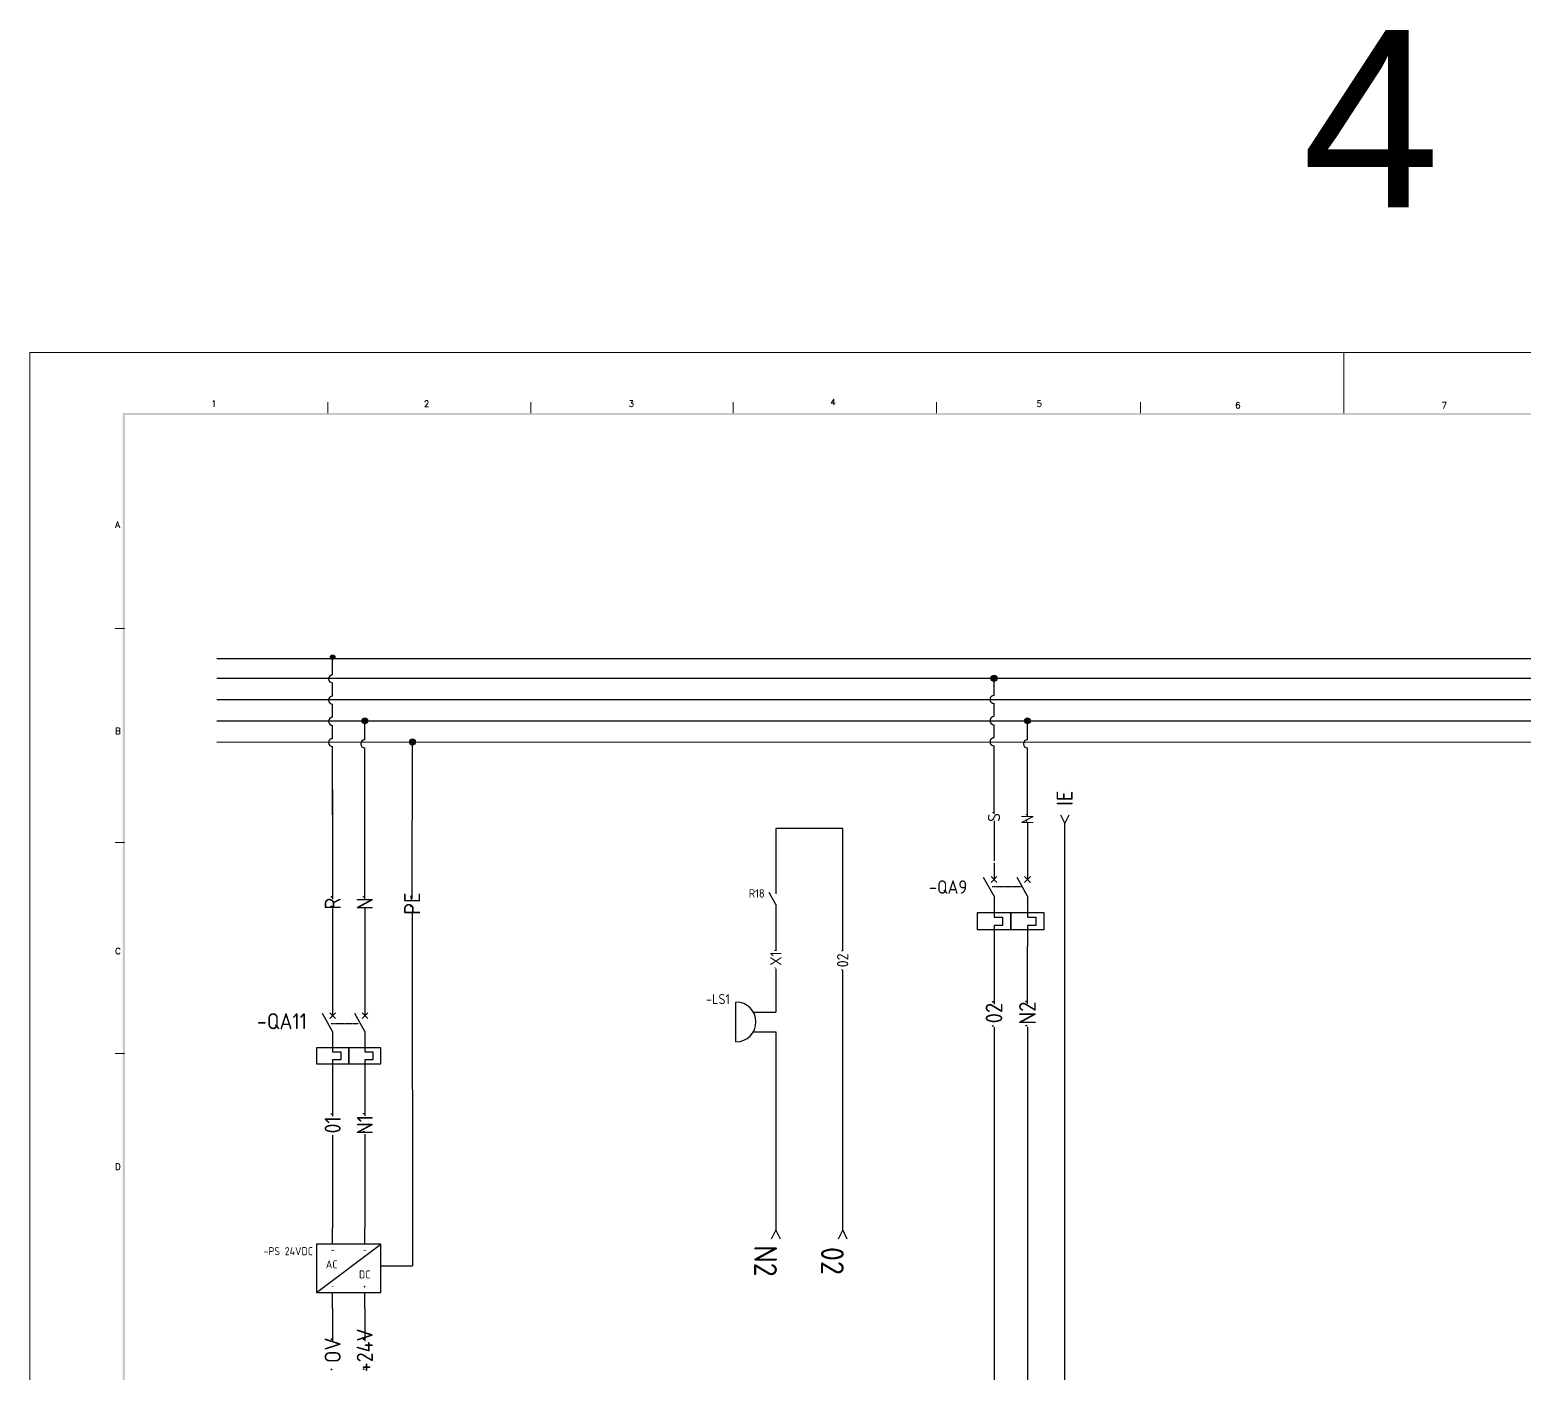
# Model space of a CAD drawing. Header units: millimetres. Extents: x 67033 to 212947, y 35102 to 335921.
# Drawn here: x 92623 to 96922, y 166883 to 170749 of the extents above; entities that cross this region are included whole.
import ezdxf
from ezdxf.enums import TextEntityAlignment as Align

# ---------------------------------------------------------------- set-up
doc = ezdxf.new("R2010")
doc.units = ezdxf.units.MM
doc.linetypes.add('DASHED', pattern=[0.75, 0.5, -0.25])
for name, color, linetype in [('BORDER', 7, 'Continuous'), ('DESC', 1, 'Continuous'), ('LINK', 9, 'DASHED'), ('MISC', 2, 'Continuous'), ('RED_2.5mm^2', 1, 'Continuous'), ('SYMS', 7, 'Continuous'), ('TAGS', 51, 'Continuous'), ('TERMS', 4, 'Continuous')]:
    doc.layers.add(name, color=color, linetype=linetype)
doc.styles.add('ROMANS', font='romans.shx', dxfattribs={"height": 0.3})
doc.styles.get("Standard").update_dxf_attribs({"font": 'arial.ttf'})
doc.styles.add('WD_IEC', font='isocp2.shx', dxfattribs={"width": 0.9, "height": 4})

# ---------------------------------------------------------------- blocks, each defined once
blk = doc.blocks.new('VCB11TH')
for p, q in [((0, 7.5), (0, 2.5)), ((0, -2.5), (-3.12, 3.12)), ((-0.88, 3.38), (0.88, 1.62)), ((-0.88, 1.62), (0.88, 3.38)), ((0, -2.5), (0, -8.75)), ((0, -8.75), (2.5, -8.75)), ((2.5, -8.75), (2.5, -11.25)), ((0, -11.25), (0, -12.5)), ((2.5, -11.25), (0, -11.25)), ((0, -12.5), (0, -17.5))]:
    blk.add_line(p, q)
blk.add_lwpolyline([(-5, -7.5), (-5, -12.5), (5, -12.5), (5, -7.5)], close=True)
at = {"style": 'WD_IEC'}
for tag, p in [('INST', (-8, 5.25)), ('TAG1', (-8, -1.75)), ('LOC', (-8, 1.75)), ('RATING1', (-8, -6.35)), ('DESC1', (-8, -14.35)), ('DESC2', (-8, -17.85)), ('DESC3', (-8, -21.35))]:
    blk.add_attdef(tag, text='', height=2.5, dxfattribs=at).set_placement(p, align=Align.RIGHT)
blk.add_attdef('TERM01', text='', height=2, rotation=90, dxfattribs=at).set_placement((-1, 7.5), align=Align.RIGHT)
at = {"style": 'WD_IEC', "flags": 1}
for tag, p, height in [('X2TERM01', (0, 7.5), 0.32), ('MFG', (2.75, 6.5), 1.5), ('CAT', (2.75, 4), 1.5), ('X4LINK', (-2, 0), 0.32), ('X1LINK', (-0.5, 0), 0.32), ('COMMON', (-3.75, -8.75), 1), ('ASSYCODE', (1, -14), 1), ('X8TERM02', (0, -17.5), 0.32), ('FAMILY', (1, -15.5), 1), ('CATDESC', (1, -17), 1)]:
    blk.add_attdef(tag, p, '', height=height, dxfattribs=at)
at = {"lineweight": 15, "style": 'WD_IEC'}
blk.add_attdef('XREF', text='', height=2.5, dxfattribs=at).set_placement((-8, -10.35), align=Align.RIGHT)
at = {"style": 'WD_IEC'}
blk.add_attdef('TERM02', (-1, -17.5), '', height=2, rotation=90, dxfattribs=at)
blk = doc.blocks.new('VCB21TH')
for p, q in [((0, 7.5), (0, 2.5)), ((0, -2.5), (-3.12, 3.12)), ((-0.88, 3.38), (0.88, 1.62)), ((-0.88, 1.62), (0.88, 3.38)), ((0, -2.5), (0, -8.75)), ((0, -8.75), (2.5, -8.75)), ((2.5, -8.75), (2.5, -11.25)), ((0, -11.25), (0, -12.5)), ((2.5, -11.25), (0, -11.25)), ((0, -12.5), (0, -17.5))]:
    blk.add_line(p, q)
blk.add_lwpolyline([(-5, -7.5), (-5, -12.5), (5, -12.5), (5, -7.5)], close=True)
at = {"style": 'WD_IEC'}
for tag, p in [('INST', (-8, 5.25)), ('TAG2', (-8, -1.75)), ('LOC', (-8, 1.75)), ('DESC1', (-8, -14.35)), ('DESC2', (-8, -17.85)), ('DESC3', (-8, -21.35))]:
    blk.add_attdef(tag, text='', height=2.5, dxfattribs=at).set_placement(p, align=Align.RIGHT)
blk.add_attdef('TERM01', text='', height=2, rotation=90, dxfattribs=at).set_placement((-1, 7.5), align=Align.RIGHT)
at = {"style": 'WD_IEC', "flags": 1}
for tag, p, height in [('X2TERM01', (0, 7.5), 0.32), ('X4LINK', (-2, 0), 0.32), ('X1LINK', (-0.5, 0), 0.32), ('CONTACT', (-5, -7.5), 1), ('X8TERM02', (0, -17.5), 0.32), ('FAMILY', (1, -15.5), 1)]:
    blk.add_attdef(tag, p, '', height=height, dxfattribs=at)
blk.add_attdef('RATING1', text='', height=2.5, dxfattribs=at).set_placement((-8, -6.35), align=Align.RIGHT)
at = {"lineweight": 15, "style": 'WD_IEC'}
blk.add_attdef('XREF', text='', height=2.5, dxfattribs=at).set_placement((-8, -10.35), align=Align.RIGHT)
at = {"style": 'WD_IEC'}
blk.add_attdef('TERM02', (-1, -17.5), '', height=2, rotation=90, dxfattribs=at)
blk = doc.blocks.new('VT0_LGENERIC')
at = {"style": 'WD_IEC', "flags": 1}
for tag, p in [('X2TERM01', (0, 4)), ('X8TERM01', (0, -4))]:
    blk.add_attdef(tag, p, '', height=0.16, rotation=90, dxfattribs=at)
at = {"style": 'WD_IEC'}
blk.add_attdef('COLOR', text='', height=2.5, rotation=90, dxfattribs=at).set_placement((0, 0), align=Align.MIDDLE_CENTER)
for tag, p in [('X2_TINY_DOT_DONT_REMOVE', (0, 4)), ('X8_TINY_DOT_DONT_REMOVE', (0, -4))]:
    blk.add_attdef(tag, p, '', height=0.0001, rotation=90, dxfattribs=at)
blk = doc.blocks.new('WDDOT')
for radius in [0.72, 0.449, 0.223]:
    blk.add_circle((0, 0), radius)
blk = doc.blocks.new('VIN1G1')
for p, q in [((0, 7.5), (0, 12.5)), ((9.98, 7.5), (9.98, 12.5)), ((14.99, 7.5), (-5.01, 7.5)), ((-5.01, 7.5), (-5.01, -7.5)), ((-5.01, -7.5), (14.99, 7.5)), ((14.99, -7.5), (14.99, 7.5)), ((14.99, -7.5), (14.99, 7.5)), ((-5.01, -7.5), (14.99, -7.5)), ((0, -12.5), (0, -7.5)), ((9.98, -12.5), (9.98, -7.5))]:
    blk.add_line(p, q)
at = {"style": 'WD_IEC'}
for tag, p in [('INST', (-6.14, 10.12)), ('LOC', (-6.14, 7.12)), ('TAG1', (-6.14, 4.12)), ('RATING1', (-5.97, 0.36)), ('DESC1', (-6.14, -6.22)), ('DESC2', (-6.14, -9.22)), ('WDTAGALT', (-6.14, -15.22)), ('DESC3', (-6.14, -12.22))]:
    blk.add_attdef(tag, text='', height=2.5, dxfattribs=at).set_placement(p, align=Align.RIGHT)
for tag, p in [('TERM01', (-1, 12.23)), ('TERM02', (8.98, 12.5))]:
    blk.add_attdef(tag, text='', height=2, rotation=90, dxfattribs=at).set_placement(p, align=Align.RIGHT)
at = {"style": 'WD_IEC', "flags": 1}
for tag, p, height in [('X2TERM01', (0, 12.5), 0.32), ('X2TERM02', (9.98, 12.5), 0.32), ('MFG', (15.53, 6.06), 1.5), ('CAT', (15.53, 3.56), 1.5), ('X1LINK', (14.99, 0), 0.32), ('X4LINK', (-5.01, -0.61), 0.32), ('ASSYCODE', (15.61, -4.38), 1), ('FAMILY', (15.61, -5.88), 1), ('CATDESC', (15.61, -7.38), 1), ('X8TERM03', (0, -12.5), 0.32), ('X8TERM04', (9.98, -12.5), 0.32)]:
    blk.add_attdef(tag, p, '', height=height, dxfattribs=at)
at = {"style": 'WD_IEC'}
for tag, p in [('TERMDESC01', (-0.01, 5.55)), ('TERMDESC02', (9.98, 5.55)), ('TERMDESC03', (-0.01, -5.52)), ('TERMDESC04', (9.98, -5.52))]:
    blk.add_attdef(tag, text='', height=2, dxfattribs=at).set_placement(p, align=Align.MIDDLE)
for tag, p in [('AC', (-0.3, 0.01)), ('DC', (9.97, -3.13))]:
    blk.add_attdef(tag, text='', height=2.5, dxfattribs=at).set_placement(p, align=Align.CENTER)
at = {"lineweight": 15, "style": 'WD_IEC'}
blk.add_attdef('XREF', text='', height=2.5, dxfattribs=at).set_placement((-6.14, -3.22), align=Align.RIGHT)
at = {"style": 'WD_IEC'}
for tag, p in [('TERM04', (8.98, -12.96)), ('TERM03', (-1, -12.96))]:
    blk.add_attdef(tag, p, '', height=2, rotation=90, dxfattribs=at)
blk = doc.blocks.new('VCR21')
for p, q in [((0, 7.5), (0, 2.5)), ((0, -2.5), (-3.12, 3.12)), ((0, -2.5), (0, -7.5))]:
    blk.add_line(p, q)
at = {"style": 'WD_IEC'}
for tag, p in [('INST', (-5.25, 6.75)), ('TAG2', (-5.25, 0.75)), ('LOC', (-5.25, 3.75)), ('DESC1', (-5.25, -6.75)), ('XREF', (-5.25, -3.75)), ('DESC3', (-5.25, -12.75)), ('DESC2', (-5.25, -9.75))]:
    blk.add_attdef(tag, text='', height=2.5, dxfattribs=at).set_placement(p, align=Align.RIGHT)
blk.add_attdef('TERM01', text='', height=2, rotation=90, dxfattribs=at).set_placement((-1, 7.5), align=Align.RIGHT)
at = {"style": 'WD_IEC', "flags": 1}
for tag, p, height in [('X2TERM01', (0, 7.5), 0.32), ('X4LINK', (-2.75, 0), 0.32), ('X1LINK', (-0.5, 0), 0.32), ('CONTACT', (4, -3.5), 1), ('FAMILY', (4, -5), 1), ('COMMON', (5.25, -4.75), 1), ('X8TERM02', (0, -7.5), 0.32)]:
    blk.add_attdef(tag, p, '', height=height, dxfattribs=at)
at = {"style": 'WD_IEC'}
blk.add_attdef('TERM02', (-1, -7.5), '', height=2, rotation=90, dxfattribs=at)
blk = doc.blocks.new('VAN1Z')
for p, q in [((-10, -5), (-10, 5)), ((-5.67, 2.5), (0, 2.5)), ((-5.67, -2.5), (0, -2.5))]:
    blk.add_line(p, q)
blk.add_arc((-10, 0), 5, 270, 90)
at = {"style": 'WD_IEC'}
for tag, height, p in [('INST', 2.5, (-11.5, 11.5)), ('LOC', 2.5, (-11.5, 8)), ('TAG1', 2.5, (-11.5, 4.5)), ('TERM01', 2, (0, 3.5)), ('TERM02', 2, (0, -1.5)), ('DESC1', 2.5, (-11.5, -6.85)), ('DESC2', 2.5, (-11.5, -10.35)), ('DESC3', 2.5, (-11.5, -13.85)), ('XREF', 2.5, (-11.5, -18.85))]:
    blk.add_attdef(tag, text='', height=height, dxfattribs=at).set_placement(p, align=Align.RIGHT)
at = {"style": 'WD_IEC', "flags": 9}
for tag, p in [('MFG', (-11, 1)), ('CAT', (-11, -1.5))]:
    blk.add_attdef(tag, text='', height=1.5, dxfattribs=at).set_placement(p, align=Align.RIGHT)
at = {"style": 'WD_IEC', "flags": 1}
for tag, p, height in [('X2TERM01', (0, 2.5), 0.32), ('ASSYCODE', (-4, -4), 1), ('X8TERM02', (0, -2.5), 0.32), ('FAMILY', (-4, -5.5), 1), ('CATDESC', (-4, -7), 1)]:
    blk.add_attdef(tag, p, '', height=height, dxfattribs=at)
blk = doc.blocks.new('HA1X2Y')
blk.add_lwpolyline([(1.25, 2.5), (0, 0), (-1.25, 2.5)])
at = {"style": 'WD_IEC', "flags": 8}
for tag, p in [('DESC1', (0, 7.6)), ('DESC2', (0, 3.75))]:
    blk.add_attdef(tag, text='', height=2.5, dxfattribs=at).set_placement(p, align=Align.CENTER)
at = {"style": 'WD_IEC', "flags": 1}
blk.add_attdef('X8TERM01', (0, 0), '', height=0.32, dxfattribs=at)

msp = doc.modelspace()

# ---------------------------------------------------------------- linework, layer by layer
at = {"color": 2}
msp.add_line((95604.8, 166837.6), (95604.8, 168462.2), dxfattribs=at)
msp.add_line((93634.2, 167186.2), (93725.3, 167186.2))
at = {"layer": 'BORDER', "linetype": 'Continuous', "lineweight": 9}
for p, q in [((96408.3, 169818.7), (96408.3, 169644.4)), ((93480.9, 169675.6), (93480.9, 169644.4)), ((94066.4, 169675.6), (94066.4, 169644.4)), ((94649.4, 169675.6), (94649.4, 169644.4)), ((95234.9, 169675.6), (95234.9, 169644.4)), ((95822.8, 169675.6), (95822.8, 169644.4)), ((92895.4, 169023.1), (92868.6, 169023.1)), ((92895.4, 168406.3), (92868.6, 168406.3)), ((92895.4, 167798.5), (92868.6, 167798.5))]:
    msp.add_line(p, q, dxfattribs=at)
msp.add_lwpolyline([(92622.7, 164509), (100140.3, 164509), (100140.3, 169818.7), (92622.7, 169818.7)], close=True, dxfattribs=at)
at = {"layer": 'BORDER', "lineweight": 9}
for points in [[(92896.7, 169638.5), (92890.5, 169644.8), (92896.7, 164693.8), (92890.5, 164687.4)], [(99955.7, 169638.5), (99961.9, 169644.8), (92896.7, 169638.5), (92890.5, 169644.8)]]:
    msp.add_trace(points, dxfattribs=at)
at = {"layer": 'LINK'}
for points in [[(95395.7, 168279.7), (95479.6, 168279.7)], [(93490.6, 167884.5), (93569.4, 167884.5)]]:
    msp.add_lwpolyline(points, dxfattribs=at)
at = {"layer": 'RED_2.5mm^2'}
for p, q in [((93161.6, 168937.3), (98731.8, 168937.3)), ((93495.2, 168889.5), (93495.2, 168940.8)), ((93161.6, 168879.8), (98731.8, 168879.8)), ((93495.2, 168828.5), (93495.2, 168866.3)), ((95400.7, 168830.4), (95400.7, 168879.8)), ((93161.6, 168818.6), (98731.8, 168818.6)), ((93495.2, 168767.4), (93495.2, 168805.2)), ((95400.7, 168769.3), (95400.7, 168807.1)), ((93161.6, 168757.6), (98731.8, 168757.6)), ((93495.2, 168706.3), (93495.2, 168744.1)), ((95400.7, 168708.2), (95400.7, 168746.1)), ((93495.2, 168486.6), (93495.2, 168683)), ((95400.7, 168488.5), (95400.7, 168685)), ((93495.2, 168558.3), (93495.2, 168243.8)), ((95400.7, 168468.7), (95400.7, 168353.8)), ((94964.6, 168446.6), (94772, 168446.6)), ((94772, 168446.6), (94772, 168288.8)), ((93495.2, 168216.7), (93495.2, 167954.1)), ((94772, 168197.2), (94772, 168094.7)), ((95400.7, 168107.1), (95400.7, 167940.9)), ((94772, 168042.3), (94772, 167917.9)), ((94964.6, 167288.7), (94964.6, 168038.6)), ((95400.7, 167874), (95400.7, 166603)), ((93495.2, 167721.9), (93495.2, 167617.7)), ((93495.2, 167562.9), (93495.2, 167294.7)), ((93495.2, 167063), (93495.2, 166968.8)), ((93587.8, 167063), (93587.8, 166968.8))]:
    msp.add_line(p, q, dxfattribs=at)
at = {"layer": 'RED_2.5mm^2', "color": 5}
for p, q in [((93587.9, 168702.4), (93587.9, 168757.6)), ((95497.1, 168702.6), (95497.1, 168757.7)), ((93587.9, 168482.7), (93587.9, 168679.2)), ((95497.1, 168482.9), (95497.1, 168679.3)), ((93587.9, 168243.8), (93587.9, 168558.3)), ((95497.1, 168463), (95497.1, 168348.1)), ((93587.9, 168216.7), (93587.9, 167954.1)), ((95497, 167941.9), (95497.1, 168107.1)), ((94772, 167860.5), (94772, 167288.7)), ((95497, 167875.6), (95497, 166782.5)), ((93587.9, 167722.4), (93587.9, 167618.6)), ((93587.9, 167565.9), (93587.9, 167294.7))]:
    msp.add_line(p, q, dxfattribs=at)
at = {"layer": 'RED_2.5mm^2', "color": 2}
for p, q in [((93161.6, 168696.5), (98731.8, 168694.7)), ((93724.2, 168243.8), (93725, 168696.5)), ((93724.2, 168201.8), (93725.3, 167186.2))]:
    msp.add_line(p, q, dxfattribs=at)
at = {"layer": 'RED_2.5mm^2', "color": 1}
msp.add_line((94964.6, 168094.2), (94964.6, 168446.6), dxfattribs=at)
at = {"layer": 'RED_2.5mm^2'}
for centre in [(93495.2, 168877.9), (93495.2, 168816.8), (95400.7, 168818.8), (93495.2, 168755.7), (95400.7, 168757.7), (93495.2, 168694.7), (95400.7, 168696.6)]:
    msp.add_arc(centre, 11.6, 90, 270, dxfattribs=at)
at = {"layer": 'RED_2.5mm^2', "color": 5}
for centre in [(93587.9, 168690.8), (95497.1, 168690.9)]:
    msp.add_arc(centre, 11.6, 90, 270, dxfattribs=at)

# ---------------------------------------------------------------- block references
at = {"layer": 'SYMS'}
for name, p, xscale, yscale, zscale in [('WDDOT', (93495.2, 168940.8), 9.16142600546251, 9.16142600546251, 9.16142600546251), ('WDDOT', (95400.7, 168879.8), 11.80442605918866, 11.80442605918866, 11.80442605918866), ('WDDOT', (93587.9, 168757.2), 11.80442605918866, 11.80442605918866, 11.80442605918866), ('WDDOT', (95497.1, 168757.3), 11.80442605918866, 11.80442605918866, 11.80442605918866), ('WDDOT', (93725, 168696.1), 11.80442605918866, 11.80442605918866, 11.80442605918866), ('VCB21TH', (95497.1, 168275.8), 9.640468825410766, 9.640468825410766, 9.640468825410766), ('VCB21TH', (93587.9, 167884.5), 9.267881985735341, 9.267881985735341, 9.267881985735341)]:
    msp.add_blockref(name, p, dxfattribs=dict(at, xscale=xscale, yscale=yscale, zscale=zscale))
ref = msp.add_blockref('HA1X2Y', (95604.8, 168462.2), dxfattribs=dict(at, xscale=9.267881985735341, yscale=9.267881985735341, zscale=9.267881985735341))
ref.add_attrib('DESC1', 'IE', dxfattribs={"layer": 'DESC', "color": 2, "height": 46.34, "rotation": 90, "style": 'WD_IEC', "flags": 8}).set_placement((95627.4, 168534.1), align=Align.CENTER)
ref = msp.add_blockref('VT0_LGENERIC', (95400.7, 168478.6), dxfattribs=dict(at, xscale=6.107617336975006, yscale=6.107617336975006, zscale=6.107617336975006))
ref.add_attrib('X8_TINY_DOT_DONT_REMOVE', '.', (95400.7, 168468.7), dxfattribs={"layer": 'MISC', "height": 35.1, "rotation": 90, "style": 'WD_IEC'})
ref.add_attrib('X2_TINY_DOT_DONT_REMOVE', '.', (95400.7, 168488.5), dxfattribs={"layer": 'MISC', "height": 35.1, "rotation": 90, "style": 'WD_IEC'})
ref.add_attrib('COLOR', 'S', dxfattribs={"layer": 'MISC', "height": 35.1, "rotation": 90, "style": 'WD_IEC'}).set_placement((95400.7, 168478.6), align=Align.MIDDLE_CENTER)
ref = msp.add_blockref('VT0_LGENERIC', (95497.1, 168472.9), dxfattribs=dict(at, xscale=6.107617336975006, yscale=6.107617336975006, zscale=6.107617336975006))
ref.add_attrib('X8_TINY_DOT_DONT_REMOVE', '.', (95497.1, 168463), dxfattribs={"layer": 'MISC', "height": 35.1, "rotation": 90, "style": 'WD_IEC'})
ref.add_attrib('X2_TINY_DOT_DONT_REMOVE', '.', (95497.1, 168482.9), dxfattribs={"layer": 'MISC', "height": 35.1, "rotation": 90, "style": 'WD_IEC'})
ref.add_attrib('COLOR', 'N', dxfattribs={"layer": 'MISC', "height": 35.1, "rotation": 90, "style": 'WD_IEC'}).set_placement((95497.1, 168472.9), align=Align.MIDDLE_CENTER)
ref = msp.add_blockref('VCB11TH', (95400.7, 168275.8), dxfattribs=dict(at, xscale=9.640468825410766, yscale=9.640468825410766, zscale=9.640468825410766))
ref.add_attrib('TAG1', '-QA9', dxfattribs={"layer": 'TAGS', "height": 38.56, "style": 'WD_IEC'}).set_placement((95323.5, 168258.9), align=Align.RIGHT)
ref = msp.add_blockref('VCR21', (94772, 168243), dxfattribs=dict(at, xscale=6.107617336975006, yscale=6.107617336975006, zscale=6.107617336975006))
ref.add_attrib('TAG2', 'R18', dxfattribs={"layer": 'TAGS', "height": 24.43, "style": 'WD_IEC'}).set_placement((94739.9, 168247.6), align=Align.RIGHT)
ref = msp.add_blockref('VT0_LGENERIC', (93495.2, 168230.2), dxfattribs=dict(at, xscale=9.267881985735341, yscale=9.267881985735341, zscale=9.267881985735341))
ref.add_attrib('X8_TINY_DOT_DONT_REMOVE', '.', (93495.2, 168216.7), dxfattribs={"layer": 'MISC', "height": 46.3, "rotation": 90, "style": 'WD_IEC'})
ref.add_attrib('X2_TINY_DOT_DONT_REMOVE', '.', (93495.2, 168243.8), dxfattribs={"layer": 'MISC', "height": 46.3, "rotation": 90, "style": 'WD_IEC'})
ref.add_attrib('COLOR', 'R', dxfattribs={"layer": 'MISC', "height": 46.3, "rotation": 90, "style": 'WD_IEC'}).set_placement((93495.2, 168230.2), align=Align.MIDDLE_CENTER)
ref = msp.add_blockref('VT0_LGENERIC', (93587.9, 168230.2), dxfattribs=dict(at, xscale=9.267881985735341, yscale=9.267881985735341, zscale=9.267881985735341))
ref.add_attrib('X8_TINY_DOT_DONT_REMOVE', '.', (93587.9, 168243.8), dxfattribs={"layer": 'MISC', "height": 46.3, "rotation": 90, "style": 'WD_IEC'})
ref.add_attrib('X2_TINY_DOT_DONT_REMOVE', '.', (93587.9, 168243.8), dxfattribs={"layer": 'MISC', "height": 46.3, "rotation": 90, "style": 'WD_IEC'})
ref.add_attrib('COLOR', 'N', dxfattribs={"layer": 'MISC', "height": 46.3, "rotation": 90, "style": 'WD_IEC'}).set_placement((93587.9, 168230.2), align=Align.MIDDLE_CENTER)
ref = msp.add_blockref('VT0_LGENERIC', (93724.2, 168230.2), dxfattribs=dict(at, xscale=9.267881985735341, yscale=9.267881985735341, zscale=9.267881985735341))
ref.add_attrib('X8_TINY_DOT_DONT_REMOVE', '.', (93724.2, 168216.7), dxfattribs={"layer": 'MISC', "height": 46.3, "rotation": 90, "style": 'WD_IEC'})
ref.add_attrib('X2_TINY_DOT_DONT_REMOVE', '.', (93724.2, 168243.8), dxfattribs={"layer": 'MISC', "height": 46.3, "rotation": 90, "style": 'WD_IEC'})
ref.add_attrib('COLOR', 'PE', dxfattribs={"layer": 'MISC', "height": 46.34, "rotation": 90, "style": 'WD_IEC'}).set_placement((93724.2, 168230.2), align=Align.MIDDLE_CENTER)
at = {"layer": 'SYMS', "color": 2}
ref = msp.add_blockref('VT0_LGENERIC', (94772, 168072), dxfattribs=dict(at, xscale=38.1, yscale=38.1, zscale=38.1))
ref.add_attrib('X8_TINY_DOT_DONT_REMOVE', '.', (94772, 168040.6), dxfattribs={"layer": 'MISC', "height": 32.5, "rotation": 90, "style": 'WD_IEC'})
ref.add_attrib('X2_TINY_DOT_DONT_REMOVE', '.', (94772, 168090.7), dxfattribs={"layer": 'MISC', "height": 32.5, "rotation": 90, "style": 'WD_IEC'})
ref.add_attrib('COLOR', 'X1', dxfattribs={"layer": 'MISC', "height": 32.55, "rotation": 90, "style": 'WD_IEC'}).set_placement((94772, 168072), align=Align.MIDDLE_CENTER)
ref = msp.add_blockref('VT0_LGENERIC', (94964.6, 168066.8), dxfattribs=dict(at, xscale=38.1, yscale=38.1, zscale=38.1))
ref.add_attrib('X8_TINY_DOT_DONT_REMOVE', '.', (94964.6, 168035.4), dxfattribs={"layer": 'MISC', "height": 32.5, "rotation": 90, "style": 'WD_IEC'})
ref.add_attrib('X2_TINY_DOT_DONT_REMOVE', '.', (94964.6, 168089.6), dxfattribs={"layer": 'MISC', "height": 32.5, "rotation": 90, "style": 'WD_IEC'})
ref.add_attrib('COLOR', '02', dxfattribs={"layer": 'MISC', "height": 32.55, "rotation": 90, "style": 'WD_IEC'}).set_placement((94964.6, 168066.8), align=Align.MIDDLE_CENTER)
at = {"layer": 'SYMS'}
ref = msp.add_blockref('VCB11TH', (93495.2, 167884.5), dxfattribs=dict(at, xscale=9.267881985735341, yscale=9.267881985735341, zscale=9.267881985735341))
ref.add_attrib('TAG1', '-QA11', dxfattribs={"layer": 'TAGS', "height": 46.34, "style": 'WD_IEC'}).set_placement((93421.1, 167868.3), align=Align.RIGHT)
at = {"layer": 'SYMS', "color": 2}
ref = msp.add_blockref('VAN1Z', (94772, 167889.2), dxfattribs=dict(at, xscale=11.47274346964024, yscale=11.47274346964024, zscale=11.47274346964024))
ref.add_attrib('TAG1', '-LS1', dxfattribs={"layer": 'TAGS', "height": 28.68, "style": 'WD_IEC'}).set_placement((94640, 167940.9), align=Align.RIGHT)
at = {"layer": 'SYMS'}
ref = msp.add_blockref('VT0_LGENERIC', (95400.7, 167914.8), dxfattribs=dict(at, xscale=9.637870944402097, yscale=9.637870944402097, zscale=9.637870944402097))
ref.add_attrib('X8_TINY_DOT_DONT_REMOVE', '.', (95400.7, 167871.1), dxfattribs={"layer": 'MISC', "height": 48.2, "rotation": 90, "style": 'WD_IEC'})
ref.add_attrib('X2_TINY_DOT_DONT_REMOVE', '.', (95400.7, 167940.9), dxfattribs={"layer": 'MISC', "height": 48.2, "rotation": 90, "style": 'WD_IEC'})
ref.add_attrib('COLOR', '02', dxfattribs={"layer": 'MISC', "height": 48.19, "rotation": 90, "style": 'WD_IEC'}).set_placement((95400.7, 167914.8), align=Align.MIDDLE_CENTER)
ref = msp.add_blockref('VT0_LGENERIC', (95497, 167914.8), dxfattribs=dict(at, xscale=9.637870944402097, yscale=9.637870944402097, zscale=9.637870944402097))
ref.add_attrib('X8_TINY_DOT_DONT_REMOVE', '.', (95497, 167872.5), dxfattribs={"layer": 'MISC', "height": 48.2, "rotation": 90, "style": 'WD_IEC'})
ref.add_attrib('X2_TINY_DOT_DONT_REMOVE', '.', (95497, 167941.9), dxfattribs={"layer": 'MISC', "height": 48.2, "rotation": 90, "style": 'WD_IEC'})
ref.add_attrib('COLOR', 'N2', dxfattribs={"layer": 'MISC', "height": 48.19, "rotation": 90, "style": 'WD_IEC'}).set_placement((95497, 167914.8), align=Align.MIDDLE_CENTER)
ref = msp.add_blockref('VT0_LGENERIC', (93495.2, 167592.6), dxfattribs=dict(at, xscale=9.267881985735341, yscale=9.267881985735341, zscale=9.267881985735341))
ref.add_attrib('X8_TINY_DOT_DONT_REMOVE', '.', (93495.2, 167567.5), dxfattribs={"layer": 'MISC', "height": 46.3, "rotation": 90, "style": 'WD_IEC'})
ref.add_attrib('X2_TINY_DOT_DONT_REMOVE', '.', (93495.2, 167617.7), dxfattribs={"layer": 'MISC', "height": 46.3, "rotation": 90, "style": 'WD_IEC'})
ref.add_attrib('COLOR', '01', dxfattribs={"layer": 'MISC', "height": 46.34, "rotation": 90, "style": 'WD_IEC'}).set_placement((93495.2, 167592.6), align=Align.MIDDLE_CENTER)
ref = msp.add_blockref('VT0_LGENERIC', (93587.9, 167592.6), dxfattribs=dict(at, xscale=9.267881985735341, yscale=9.267881985735341, zscale=9.267881985735341))
ref.add_attrib('X8_TINY_DOT_DONT_REMOVE', '.', (93587.9, 167566.6), dxfattribs={"layer": 'MISC', "height": 46.3, "rotation": 90, "style": 'WD_IEC'})
ref.add_attrib('X2_TINY_DOT_DONT_REMOVE', '.', (93587.9, 167618.6), dxfattribs={"layer": 'MISC', "height": 46.3, "rotation": 90, "style": 'WD_IEC'})
ref.add_attrib('COLOR', 'N1', dxfattribs={"layer": 'MISC', "height": 46.34, "rotation": 90, "style": 'WD_IEC'}).set_placement((93587.9, 167592.6), align=Align.MIDDLE_CENTER)
ref = msp.add_blockref('VIN1G1', (93495.2, 167178.9), dxfattribs=dict(at, xscale=9.267881985735341, yscale=9.267881985735341, zscale=9.267881985735341))
ref.add_attrib('TERMDESC03', '-', dxfattribs={"layer": 'TERMS', "height": 18.5, "style": 'WD_IEC'}).set_placement((93495.2, 167127.7), align=Align.MIDDLE)
ref.add_attrib('TERMDESC04', '+', dxfattribs={"layer": 'TERMS', "height": 18.5, "style": 'WD_IEC'}).set_placement((93587.7, 167127.7), align=Align.MIDDLE)
ref.add_attrib('TERMDESC01', '~', dxfattribs={"layer": 'TERMS', "height": 18.5, "style": 'WD_IEC'}).set_placement((93495.2, 167230.3), align=Align.MIDDLE)
ref.add_attrib('TERMDESC02', '~', dxfattribs={"layer": 'TERMS', "height": 18.5, "style": 'WD_IEC'}).set_placement((93587.7, 167230.3), align=Align.MIDDLE)
ref.add_attrib('AC', 'AC', dxfattribs={"layer": 'MISC', "height": 23.17, "style": 'WD_IEC'}).set_placement((93492.4, 167179), align=Align.CENTER)
ref.add_attrib('DC', 'DC', dxfattribs={"layer": 'MISC', "height": 23.17, "style": 'WD_IEC'}).set_placement((93587.6, 167149.9), align=Align.CENTER)
ref.add_attrib('TAG1', '-PS 24VDC', dxfattribs={"layer": 'TAGS', "height": 23.17, "style": 'WD_IEC'}).set_placement((93438.4, 167217), align=Align.RIGHT)
ref = msp.add_blockref('HA1X2Y', (94772, 167288.7), dxfattribs=dict(at, xscale=9.823757321344713, yscale=9.823757321344713, zscale=9.823757321344713, rotation=180))
ref.add_attrib('DESC1', 'N2', dxfattribs={"layer": 'DESC', "height": 65.49, "rotation": 270, "style": 'WD_IEC', "flags": 8}).set_placement((94709.6, 167200.5), align=Align.CENTER)
ref = msp.add_blockref('HA1X2Y', (94964.6, 167288.7), dxfattribs=dict(at, xscale=9.823757321344713, yscale=9.823757321344713, zscale=9.823757321344713, rotation=180))
ref.add_attrib('DESC1', '02', dxfattribs={"layer": 'DESC', "height": 65.49, "rotation": 270, "style": 'WD_IEC', "flags": 8}).set_placement((94902.3, 167200.5), align=Align.CENTER)
ref = msp.add_blockref('VT0_LGENERIC', (93587.8, 166942.8), dxfattribs=dict(at, xscale=9.267881985735341, yscale=9.267881985735341, zscale=9.267881985735341))
ref.add_attrib('X8_TINY_DOT_DONT_REMOVE', '.', (93587.8, 166882.4), dxfattribs={"layer": 'MISC', "height": 46.3, "rotation": 90, "style": 'WD_IEC'})
ref.add_attrib('X2_TINY_DOT_DONT_REMOVE', '.', (93587.8, 166968.8), dxfattribs={"layer": 'MISC', "height": 46.3, "rotation": 90, "style": 'WD_IEC'})
ref.add_attrib('COLOR', '+24V', dxfattribs={"layer": 'MISC', "height": 46.34, "rotation": 90, "style": 'WD_IEC'}).set_placement((93587.8, 166942.8), align=Align.MIDDLE_CENTER)
ref = msp.add_blockref('VT0_LGENERIC', (93495.2, 166942.8), dxfattribs=dict(at, xscale=9.267881985735341, yscale=9.267881985735341, zscale=9.267881985735341))
ref.add_attrib('X8_TINY_DOT_DONT_REMOVE', '.', (93495.2, 166881.4), dxfattribs={"layer": 'MISC', "height": 46.3, "rotation": 90, "style": 'WD_IEC'})
ref.add_attrib('X2_TINY_DOT_DONT_REMOVE', '.', (93495.2, 166968.8), dxfattribs={"layer": 'MISC', "height": 46.3, "rotation": 90, "style": 'WD_IEC'})
ref.add_attrib('COLOR', 'OV', dxfattribs={"layer": 'MISC', "height": 46.34, "rotation": 90, "style": 'WD_IEC'}).set_placement((93495.2, 166942.8), align=Align.MIDDLE_CENTER)

# ---------------------------------------------------------------- texts
at = {"insert": (96288.2, 170748.9), "char_height": 511.3, "attachment_point": 1}
msp.add_mtext_dynamic_manual_height_columns('4', width=275674.441, gutter_width=2556.3, heights=[0], dxfattribs=at)
at = {"layer": 'BORDER', "linetype": 'Continuous', "lineweight": 9, "style": 'ROMANS'}
for s, p in [('1', (93145.7, 169662.2)), ('2', (93758, 169662.2)), ('3', (94347.9, 169662.2)), ('4', (94929, 169666.7)), ('5', (95523.4, 169662.2)), ('6', (96095.5, 169657.8)), ('7', (96689.9, 169657.8)), ('A', (92868.6, 169313.6)), ('B', (92868.6, 168719.2)), ('C', (92868.6, 168084.5)), ('D', (92868.6, 167463.3))]:
    msp.add_text(s, height=17.9, dxfattribs=at).set_placement(p)

doc.saveas('drawing.dxf')
